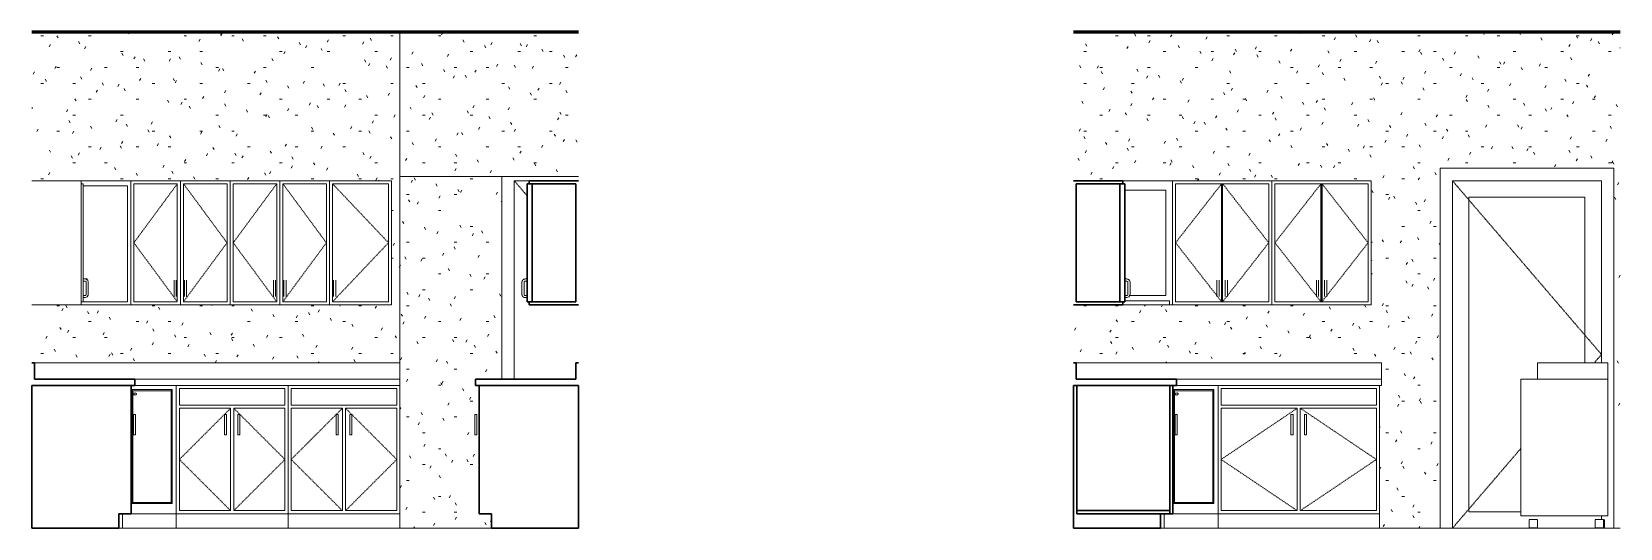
# Model space of a CAD drawing. Header units: inches. Extents: x -1667 to 6650, y -30 to 273.
# Drawn here: x 2829.5 to 3213.2, y 0 to 120 of the extents above; entities that cross this region are included whole.
import ezdxf

# ---------------------------------------------------------------- set-up
doc = ezdxf.new("R2010")
doc.units = ezdxf.units.IN
doc.header["$MEASUREMENT"] = 0
for name, pattern in [('Dash', [0.25, 0.125, -0.125]), ('Dash 1_16_', [0.125, 0.0625, -0.0625]), ('Overhead', [0.15625, 0.09375, -0.0625])]:
    doc.linetypes.add(name, pattern=pattern)
for name, color, linetype, lineweight in [('A-CLNG', 13, 'Continuous', 18), ('A-DOOR', 31, 'Continuous', 18), ('A-DOOR-FRAM', 31, 'Continuous', 9), ('A-DOOR-GLAZ', 31, 'Continuous', 9), ('A-WALL-PATT', 111, 'Continuous', 18), ('C-BLDG-PADS', 91, 'Continuous', 9), ('I-WALL', 2, 'Continuous', 18), ('Q-CASE', 31, 'Continuous', 9), ('Q-SPCQ', 91, 'Continuous', 9)]:
    doc.layers.add(name, color=color, linetype=linetype, lineweight=lineweight)
pattern_1 = [(0, (-4414.406, 0), (15.36, 3.84), [0.634, -10.886, 0.634, -10.886, -61.44]), (0, (-4414.406, 0), (15.36, 3.84), [-23.04, 0.634, -22.406, 0.634, -10.886, -26.88]), (0, (-4414.406, 0), (15.36, 3.84), [-57.6, 0.634, -7.046, 0.634, -18.566]), (120, (-4408.646, 1.92), (-11.0055376, 11.3821502), [0.634, -10.886, 0.634, -10.886, -61.44]), (120, (-4408.646, 1.92), (-11.0055376, 11.3821502), [-23.04, 0.634, -22.406, 0.634, -10.886, -26.88]), (120, (-4408.646, 1.92), (-11.0055376, 11.3821502), [-57.6, 0.634, -7.046, 0.634, -18.566]), (240, (-4406.726, 9.6), (-4.3544624, -15.2221502), [0.634, -10.886, 0.634, -10.886, -61.44]), (240, (-4406.726, 9.6), (-4.3544624, -15.2221502), [-23.04, 0.634, -22.406, 0.634, -10.886, -26.88]), (240, (-4406.726, 9.6), (-4.3544624, -15.2221502), [-57.6, 0.634, -7.046, 0.634, -18.566])]

# ---------------------------------------------------------------- blocks, each defined once
blk = doc.blocks.new('Open Source Metal Building_Exterior_rvt-11-COPY ROOM - SOUTH eLEVATION')
at = {"layer": 'C-BLDG-PADS', "color": 250, "lineweight": 18}
blk.add_line((-1452.89, 0), (-1584.94, 0), dxfattribs=at)
blk = doc.blocks.new('Single-Flush - 36_ x 84_-340239-COPY ROOM - SOUTH eLEVATION')
at = {"layer": 'A-DOOR', "linetype": 'Dash 1_16_', "lineweight": 9}
blk.add_line((-1468.4, 84), (-1465.28, 80.35), dxfattribs=at)
at = {"layer": 'A-DOOR-FRAM'}
for p, q in [((-1471.4, 85), (-1471.4, 36)), ((-1468.4, 36), (-1468.4, 84)), ((-1468.4, 84), (-1464.78, 84))]:
    blk.add_line(p, q, dxfattribs=at)
blk = doc.blocks.new('Counter Top-L Shaped 2 - 24_ Depth 2-600382-COPY ROOM - SOUTH eLEVATION')
at = {"layer": 'Q-CASE', "lineweight": 30}
for p, q in [((-1584.28, 40), (-1584.94, 40)), ((-1584.28, 36), (-1584.28, 40)), ((-1560.03, 36), (-1584.28, 36)), ((-1560.03, 34.5), (-1560.03, 36)), ((-1584.94, 34.5), (-1560.03, 34.5))]:
    blk.add_line(p, q, dxfattribs=at)
at = {"layer": 'Q-CASE'}
for p, q in [((-1584.28, 40), (-1496.03, 40)), ((-1496.03, 40), (-1496.03, 36)), ((-1560.03, 36), (-1496.03, 36)), ((-1496.03, 34.5), (-1496.03, 36)), ((-1496.03, 34.5), (-1560.03, 34.5))]:
    blk.add_line(p, q, dxfattribs=at)
blk = doc.blocks.new('Counter Top-L Shaped 2 - 24_ Depth-622807-COPY ROOM - SOUTH eLEVATION')
at = {"layer": 'Q-CASE', "lineweight": 30}
for p, q in [((-1452.89, 40), (-1453.53, 40)), ((-1453.53, 40), (-1453.53, 36)), ((-1453.53, 36), (-1477.78, 36)), ((-1477.78, 36), (-1477.78, 34.5)), ((-1477.78, 34.5), (-1452.89, 34.5))]:
    blk.add_line(p, q, dxfattribs=at)
blk = doc.blocks.new('Upper Cabinet-Single Door-Wall - 12_-621950-COPY ROOM - SOUTH eLEVATION')
at = {"layer": 'Q-CASE'}
for p, q in [((-1549.03, 84), (-1561.03, 84)), ((-1561.03, 84), (-1561.03, 54)), ((-1549.78, 83.25), (-1560.28, 83.25)), ((-1560.28, 83.25), (-1560.28, 54.75)), ((-1549.78, 54.75), (-1549.78, 83.25)), ((-1549.03, 54), (-1549.03, 84)), ((-1550.53, 59.5), (-1550.53, 56.5)), ((-1550.03, 56.5), (-1550.03, 59.5)), ((-1561.03, 54), (-1549.03, 54)), ((-1560.28, 54.75), (-1549.78, 54.75))]:
    blk.add_line(p, q, dxfattribs=at)
at = {"layer": 'Q-CASE', "linetype": 'Dash'}
for p, q in [((-1549.78, 83.25), (-1560.28, 69)), ((-1560.28, 69), (-1549.78, 54.75))]:
    blk.add_line(p, q, dxfattribs=at)
at = {"layer": 'Q-CASE', "flags": 128}
for points in [[(-1550.53, 60), (-1550.53, 59.85), (-1550.53, 59.5)], [(-1550.03, 59.5), (-1550.03, 59.86), (-1550.03, 60)], [(-1550.53, 56.5), (-1550.53, 56.14), (-1550.53, 56)], [(-1550.03, 56), (-1550.03, 56.15), (-1550.03, 56.5)]]:
    blk.add_lwpolyline(points, dxfattribs=at)
blk = doc.blocks.new('Upper Cabinet-Double Door-Wall - 24_-583922-COPY ROOM - SOUTH eLEVATION')
at = {"layer": 'Q-CASE', "lineweight": 30}
for p, q in [((-1465.28, 83.25), (-1465.28, 54.75)), ((-1464.03, 83.25), (-1465.28, 83.25)), ((-1452.89, 84), (-1464.78, 84)), ((-1464.78, 84), (-1464.78, 83.25)), ((-1464.78, 83.25), (-1453.53, 83.25)), ((-1464.03, 54.75), (-1464.03, 83.25)), ((-1453.53, 83.25), (-1453.53, 54.75)), ((-1465.28, 54.75), (-1464.03, 54.75)), ((-1453.53, 54.75), (-1464.78, 54.75)), ((-1464.78, 54.75), (-1464.78, 54)), ((-1464.78, 54), (-1452.89, 54))]:
    blk.add_line(p, q, dxfattribs=at)
at = {"layer": 'Q-CASE'}
for p, q in [((-1466.53, 59.5), (-1466.53, 56.5)), ((-1466.03, 56.5), (-1466.03, 59.5)), ((-1465.28, 60.25), (-1465.78, 60.25)), ((-1465.78, 59.75), (-1465.28, 59.75)), ((-1465.28, 56.25), (-1465.78, 56.25)), ((-1465.78, 55.75), (-1465.28, 55.75))]:
    blk.add_line(p, q, dxfattribs=at)
at = {"layer": 'Q-CASE', "flags": 128}
for points in [[(-1465.78, 60.25), (-1465.81, 60.25), (-1465.84, 60.25), (-1465.87, 60.24), (-1465.9, 60.24), (-1465.93, 60.24), (-1465.96, 60.23), (-1465.98, 60.22), (-1466.01, 60.21), (-1466.04, 60.2), (-1466.07, 60.19), (-1466.1, 60.18), (-1466.12, 60.17), (-1466.15, 60.15), (-1466.18, 60.14), (-1466.2, 60.12), (-1466.23, 60.1), (-1466.25, 60.08), (-1466.27, 60.06), (-1466.29, 60.04), (-1466.32, 60.02), (-1466.34, 60), (-1466.36, 59.98), (-1466.37, 59.95), (-1466.39, 59.93), (-1466.41, 59.91), (-1466.42, 59.88), (-1466.44, 59.85), (-1466.45, 59.83), (-1466.47, 59.8), (-1466.48, 59.77), (-1466.49, 59.74), (-1466.5, 59.72), (-1466.5, 59.69), (-1466.51, 59.66), (-1466.52, 59.63), (-1466.52, 59.6), (-1466.52, 59.57), (-1466.53, 59.54), (-1466.53, 59.51), (-1466.53, 59.5)], [(-1466.32, 60.02), (-1466.34, 60), (-1466.36, 59.98), (-1466.37, 59.95), (-1466.39, 59.93), (-1466.41, 59.91), (-1466.42, 59.88), (-1466.44, 59.85), (-1466.45, 59.83), (-1466.47, 59.8), (-1466.48, 59.77), (-1466.49, 59.74), (-1466.5, 59.72), (-1466.5, 59.69), (-1466.51, 59.66), (-1466.52, 59.63), (-1466.52, 59.6), (-1466.52, 59.57), (-1466.53, 59.54), (-1466.53, 59.51), (-1466.53, 59.5)], [(-1465.78, 60.25), (-1465.81, 60.25), (-1465.84, 60.25), (-1465.87, 60.24), (-1465.9, 60.24), (-1465.93, 60.24), (-1465.96, 60.23), (-1465.98, 60.22), (-1466.01, 60.21), (-1466.04, 60.2), (-1466.07, 60.19), (-1466.1, 60.18), (-1466.12, 60.17), (-1466.15, 60.15), (-1466.18, 60.14), (-1466.2, 60.12), (-1466.23, 60.1), (-1466.25, 60.08), (-1466.27, 60.06), (-1466.29, 60.04)], [(-1466.03, 59.5), (-1466.03, 59.51), (-1466.03, 59.52), (-1466.03, 59.53), (-1466.02, 59.54), (-1466.02, 59.55), (-1466.02, 59.56), (-1466.02, 59.57), (-1466.02, 59.58), (-1466.01, 59.59), (-1466.01, 59.6), (-1466, 59.61), (-1466, 59.62), (-1465.99, 59.62), (-1465.99, 59.63), (-1465.98, 59.64), (-1465.98, 59.65), (-1465.97, 59.66), (-1465.97, 59.66), (-1465.96, 59.67), (-1465.95, 59.68), (-1465.94, 59.69), (-1465.94, 59.69), (-1465.93, 59.7), (-1465.92, 59.7), (-1465.91, 59.71), (-1465.9, 59.72), (-1465.9, 59.72), (-1465.89, 59.73), (-1465.88, 59.73), (-1465.87, 59.73), (-1465.86, 59.74), (-1465.85, 59.74), (-1465.84, 59.74), (-1465.83, 59.74), (-1465.82, 59.75), (-1465.81, 59.75), (-1465.8, 59.75), (-1465.79, 59.75), (-1465.78, 59.75), (-1465.78, 59.75)], [(-1466.53, 56.5), (-1466.53, 56.47), (-1466.53, 56.44), (-1466.52, 56.41), (-1466.52, 56.38), (-1466.51, 56.35), (-1466.51, 56.32), (-1466.5, 56.29), (-1466.49, 56.26), (-1466.48, 56.24), (-1466.47, 56.21), (-1466.46, 56.18), (-1466.44, 56.15), (-1466.43, 56.13), (-1466.41, 56.1), (-1466.4, 56.08), (-1466.38, 56.05), (-1466.36, 56.03), (-1466.34, 56.01), (-1466.32, 55.98)], [(-1466.53, 56.5), (-1466.53, 56.47), (-1466.53, 56.44), (-1466.52, 56.41), (-1466.52, 56.38), (-1466.51, 56.35), (-1466.51, 56.32), (-1466.5, 56.29), (-1466.49, 56.26), (-1466.48, 56.24), (-1466.47, 56.21), (-1466.46, 56.18), (-1466.44, 56.15), (-1466.43, 56.13), (-1466.41, 56.1), (-1466.4, 56.08), (-1466.38, 56.05), (-1466.36, 56.03), (-1466.34, 56.01), (-1466.32, 55.98), (-1466.3, 55.96), (-1466.28, 55.94), (-1466.26, 55.92), (-1466.23, 55.9), (-1466.21, 55.89), (-1466.18, 55.87), (-1466.16, 55.85), (-1466.13, 55.84), (-1466.1, 55.82), (-1466.08, 55.81), (-1466.05, 55.8), (-1466.02, 55.79), (-1465.99, 55.78), (-1465.96, 55.77), (-1465.93, 55.77), (-1465.91, 55.76), (-1465.88, 55.76), (-1465.85, 55.75), (-1465.82, 55.75), (-1465.79, 55.75), (-1465.78, 55.75)], [(-1466.3, 55.96), (-1466.28, 55.94), (-1466.26, 55.92), (-1466.23, 55.9), (-1466.21, 55.89), (-1466.18, 55.87), (-1466.16, 55.85), (-1466.13, 55.84), (-1466.1, 55.82), (-1466.08, 55.81), (-1466.05, 55.8), (-1466.02, 55.79), (-1465.99, 55.78), (-1465.96, 55.77), (-1465.93, 55.77), (-1465.91, 55.76), (-1465.88, 55.76), (-1465.85, 55.75), (-1465.82, 55.75), (-1465.79, 55.75), (-1465.78, 55.75)], [(-1465.78, 56.25), (-1465.79, 56.25), (-1465.8, 56.25), (-1465.81, 56.25), (-1465.82, 56.25), (-1465.83, 56.25), (-1465.84, 56.26), (-1465.85, 56.26), (-1465.86, 56.26), (-1465.87, 56.27), (-1465.88, 56.27), (-1465.88, 56.27), (-1465.89, 56.28), (-1465.9, 56.28), (-1465.91, 56.29), (-1465.92, 56.29), (-1465.93, 56.3), (-1465.93, 56.31), (-1465.94, 56.31), (-1465.95, 56.32), (-1465.96, 56.33), (-1465.96, 56.33), (-1465.97, 56.34), (-1465.98, 56.35), (-1465.98, 56.36), (-1465.99, 56.36), (-1465.99, 56.37), (-1466, 56.38), (-1466, 56.39), (-1466.01, 56.4), (-1466.01, 56.41), (-1466.01, 56.42), (-1466.02, 56.43), (-1466.02, 56.44), (-1466.02, 56.45), (-1466.02, 56.46), (-1466.03, 56.47), (-1466.03, 56.48), (-1466.03, 56.49), (-1466.03, 56.5), (-1466.03, 56.5)]]:
    blk.add_lwpolyline(points, dxfattribs=at)
blk = doc.blocks.new('Base Cabinet-Double Door Sink Unit - 27_-619205-COPY ROOM - SOUTH eLEVATION')
at = {"layer": 'Q-CASE'}
for p, q in [((-1550.03, 34.5), (-1550.03, 3.5)), ((-1523.78, 33.75), (-1549.28, 33.75)), ((-1549.28, 33.75), (-1549.28, 29.75)), ((-1523.78, 29.75), (-1523.78, 33.75)), ((-1523.03, 3.5), (-1523.03, 34.5)), ((-1549.28, 29.75), (-1523.78, 29.75)), ((-1536.9, 29), (-1549.28, 29)), ((-1549.28, 29), (-1549.28, 4.25)), ((-1538.4, 27.5), (-1538.4, 22.59)), ((-1537.9, 27.5), (-1538.4, 27.5)), ((-1537.9, 22.59), (-1537.9, 27.5)), ((-1536.9, 4.25), (-1536.9, 29)), ((-1536.15, 4.25), (-1536.15, 29)), ((-1523.78, 29), (-1536.15, 29)), ((-1535.15, 27.5), (-1535.15, 22.59)), ((-1534.65, 27.5), (-1535.15, 27.5)), ((-1534.65, 22.59), (-1534.65, 27.5)), ((-1523.78, 4.25), (-1523.78, 29)), ((-1538.4, 22.59), (-1537.9, 22.59)), ((-1535.15, 22.59), (-1534.65, 22.59)), ((-1549.28, 4.25), (-1536.9, 4.25)), ((-1536.15, 4.25), (-1523.78, 4.25)), ((-1550.03, 3.5), (-1523.03, 3.5)), ((-1550.03, 0), (-1550.03, 3.5)), ((-1523.03, 3.5), (-1523.03, 0))]:
    blk.add_line(p, q, dxfattribs=at)
at = {"layer": 'Q-CASE', "linetype": 'Dash'}
for p, q in [((-1536.9, 29), (-1549.28, 16.62)), ((-1536.15, 29), (-1523.78, 16.62)), ((-1549.28, 16.62), (-1536.9, 4.25)), ((-1523.78, 16.62), (-1536.15, 4.25))]:
    blk.add_line(p, q, dxfattribs=at)
blk = doc.blocks.new('Corner_Base_Cabinet_7113 - L - Shaped Cabinet-618934-COPY ROOM - SOUTH eLEVATION')
at = {"layer": 'Q-CASE'}
for p, q in [((-1560.9, 33.5), (-1560.78, 33.5)), ((-1560.78, 6), (-1560.78, 33.5)), ((-1560.53, 33.25), (-1560.78, 33.5)), ((-1560.78, 33.5), (-1551.03, 33.5)), ((-1560.53, 33.25), (-1560.53, 6.25)), ((-1551.28, 33.25), (-1560.53, 33.25)), ((-1560.19, 32.64), (-1560.53, 32.64)), ((-1560.53, 32.28), (-1560.19, 32.28)), ((-1560.19, 32.64), (-1560.19, 32.46)), ((-1560.19, 32.46), (-1560.19, 32.28)), ((-1551.03, 33.5), (-1551.28, 33.25)), ((-1551.28, 6.25), (-1551.28, 33.25)), ((-1551.03, 33.5), (-1551.03, 6)), ((-1550.03, 3.5), (-1550.03, 34.5)), ((-1560.9, 6), (-1560.78, 6)), ((-1560.78, 6), (-1560.53, 6.25)), ((-1551.03, 6), (-1560.78, 6)), ((-1560.53, 6.25), (-1551.28, 6.25)), ((-1551.03, 6), (-1551.28, 6.25)), ((-1563.03, 0), (-1563.03, 3.5)), ((-1560.9, 3.5), (-1559.03, 3.5)), ((-1559.03, 3.5), (-1550.03, 3.5))]:
    blk.add_line(p, q, dxfattribs=at)
at = {"layer": 'Q-CASE', "flags": 128}
for points in [[(-1560.19, 32.64), (-1559.93, 32.76), (-1559.68, 32.6), (-1559.65, 32.46)], [(-1559.65, 32.46), (-1559.78, 32.21), (-1560.07, 32.19), (-1560.19, 32.28)]]:
    blk.add_lwpolyline(points, dxfattribs=at)
blk = doc.blocks.new('Base Cabinet-Double Door Sink Unit - 27_-V25-COPY ROOM - SOUTH eLEVATION')
at = {"layer": 'Q-CASE', "lineweight": 30}
for p, q in [((-1584.81, 34.5), (-1584.9, 34.5)), ((-1584.9, 34.5), (-1584.9, 0)), ((-1561, 34.5), (-1584.81, 34.5)), ((-1560.9, 34.5), (-1561, 34.5)), ((-1560.9, 3.5), (-1560.9, 34.5)), ((-1584.9, 0), (-1563.9, 0)), ((-1563.9, 0), (-1563.9, 3.5)), ((-1563.9, 3.5), (-1561, 3.5)), ((-1561, 3.5), (-1560.9, 3.5))]:
    blk.add_line(p, q, dxfattribs=at)
at = {"layer": 'Q-CASE'}
for p, q in [((-1560.4, 22.59), (-1560.4, 27.5)), ((-1560.4, 27.5), (-1559.9, 27.5)), ((-1559.9, 27.5), (-1559.9, 22.59)), ((-1559.9, 22.59), (-1560.4, 22.59))]:
    blk.add_line(p, q, dxfattribs=at)
blk = doc.blocks.new('Upper Cabinet-Corner Unit Square-Wall - 12_ Depth-621841-COPY ROOM - SOUTH eLEVATION')
at = {"layer": 'Q-CASE'}
for p, q in [((-1573.03, 84), (-1561.03, 84)), ((-1561.78, 82.75), (-1572.53, 82.75)), ((-1561.78, 54.75), (-1561.78, 82.75)), ((-1561.03, 84), (-1561.03, 54)), ((-1572.03, 60.25), (-1571.53, 60.25)), ((-1571.53, 60.25), (-1571.53, 60.04)), ((-1561.03, 54), (-1573.03, 54)), ((-1572.53, 54.75), (-1561.78, 54.75))]:
    blk.add_line(p, q, dxfattribs=at)
blk = doc.blocks.new('Upper Cabinet-Single Door-Wall - 12_-621969-COPY ROOM - SOUTH eLEVATION')
at = {"layer": 'Q-CASE'}
for p, q in [((-1549.03, 84), (-1549.03, 54)), ((-1537.03, 84), (-1549.03, 84)), ((-1548.28, 83.25), (-1548.28, 54.75)), ((-1537.78, 83.25), (-1548.28, 83.25)), ((-1537.78, 54.75), (-1537.78, 83.25)), ((-1537.03, 54), (-1537.03, 84)), ((-1548.03, 59.5), (-1548.03, 56.5)), ((-1547.53, 56.5), (-1547.53, 59.5)), ((-1549.03, 54), (-1537.03, 54)), ((-1548.28, 54.75), (-1537.78, 54.75))]:
    blk.add_line(p, q, dxfattribs=at)
at = {"layer": 'Q-CASE', "linetype": 'Dash'}
for p, q in [((-1548.28, 83.25), (-1537.78, 69)), ((-1537.78, 69), (-1548.28, 54.75))]:
    blk.add_line(p, q, dxfattribs=at)
at = {"layer": 'Q-CASE', "flags": 128}
for points in [[(-1548.03, 60), (-1548.03, 59.85), (-1548.03, 59.5)], [(-1547.53, 59.5), (-1547.53, 59.86), (-1547.53, 60)], [(-1548.03, 56.5), (-1548.03, 56.14), (-1548.03, 56)], [(-1547.53, 56), (-1547.53, 56.15), (-1547.53, 56.5)]]:
    blk.add_lwpolyline(points, dxfattribs=at)
blk = doc.blocks.new('Upper Cabinet-Single Door-Wall - 15_-622052-COPY ROOM - SOUTH eLEVATION')
at = {"layer": 'Q-CASE'}
for p, q in [((-1513.03, 84), (-1513.03, 54)), ((-1498.03, 84), (-1513.03, 84)), ((-1512.28, 83.25), (-1512.28, 54.75)), ((-1498.78, 83.25), (-1512.28, 83.25)), ((-1498.78, 54.75), (-1498.78, 83.25)), ((-1498.03, 54), (-1498.03, 84)), ((-1512.03, 59.5), (-1512.03, 56.5)), ((-1511.53, 56.5), (-1511.53, 59.5)), ((-1513.03, 54), (-1498.03, 54)), ((-1512.28, 54.75), (-1498.78, 54.75))]:
    blk.add_line(p, q, dxfattribs=at)
at = {"layer": 'Q-CASE', "linetype": 'Dash'}
for p, q in [((-1512.28, 83.25), (-1498.78, 69)), ((-1498.78, 69), (-1512.28, 54.75))]:
    blk.add_line(p, q, dxfattribs=at)
at = {"layer": 'Q-CASE', "flags": 128}
for points in [[(-1512.03, 60), (-1512.03, 59.85), (-1512.03, 59.5)], [(-1511.53, 59.5), (-1511.53, 59.86), (-1511.53, 60)], [(-1512.03, 56.5), (-1512.03, 56.14), (-1512.03, 56)], [(-1511.53, 56), (-1511.53, 56.15), (-1511.53, 56.5)]]:
    blk.add_lwpolyline(points, dxfattribs=at)
blk = doc.blocks.new('Base Cabinet-Double Door Sink Unit - 36_-578553-COPY ROOM - SOUTH eLEVATION')
at = {"layer": 'Q-CASE', "lineweight": 30}
for p, q in [((-1476.62, 34.5), (-1476.9, 34.5)), ((-1476.9, 34.5), (-1476.9, 3.5)), ((-1453.19, 34.5), (-1476.62, 34.5)), ((-1452.9, 34.5), (-1453.19, 34.5)), ((-1452.9, 0), (-1452.9, 34.5)), ((-1476.9, 3.5), (-1476.62, 3.5)), ((-1476.62, 3.5), (-1473.9, 3.5)), ((-1473.9, 3.5), (-1473.9, 0)), ((-1473.9, 0), (-1452.9, 0))]:
    blk.add_line(p, q, dxfattribs=at)
at = {"layer": 'Q-CASE'}
for p, q in [((-1477.9, 22.59), (-1477.9, 27.5)), ((-1477.9, 27.5), (-1477.4, 27.5)), ((-1477.4, 27.5), (-1477.4, 22.59)), ((-1477.4, 22.59), (-1477.9, 22.59))]:
    blk.add_line(p, q, dxfattribs=at)
blk = doc.blocks.new('Upper Cabinet-Double Door-Wall - 24_-V26-COPY ROOM - SOUTH eLEVATION')
at = {"layer": 'Q-CASE'}
for p, q in [((-1573.03, 84), (-1584.94, 84)), ((-1573.03, 84), (-1573.03, 54)), ((-1573.03, 83.25), (-1572.53, 83.25)), ((-1572.53, 83.25), (-1572.53, 54.75)), ((-1572.03, 60.25), (-1572.53, 60.25)), ((-1572.53, 59.75), (-1572.03, 59.75)), ((-1572.03, 59.75), (-1571.84, 59.65)), ((-1571.78, 59.5), (-1571.78, 56.5)), ((-1571.28, 56.5), (-1571.28, 59.5)), ((-1573.03, 54), (-1584.94, 54)), ((-1573.03, 54.75), (-1572.53, 54.75)), ((-1572.03, 56.25), (-1572.53, 56.25)), ((-1572.53, 55.75), (-1572.03, 55.75)), ((-1571.78, 56.5), (-1571.88, 56.31))]:
    blk.add_line(p, q, dxfattribs=at)
at = {"layer": 'Q-CASE', "flags": 128}
for points in [[(-1571.28, 59.5), (-1571.43, 59.96), (-1571.84, 60.23), (-1572.03, 60.25)], [(-1571.62, 60.08), (-1571.84, 60.23), (-1572.03, 60.25)], [(-1572.03, 59.75), (-1571.82, 59.64), (-1571.78, 59.5)], [(-1571.28, 59.5), (-1571.43, 59.96), (-1571.48, 59.99)], [(-1572.03, 55.75), (-1571.57, 55.91), (-1571.3, 56.31), (-1571.28, 56.5)], [(-1571.78, 56.5), (-1571.89, 56.29), (-1572.03, 56.25)], [(-1572.03, 55.75), (-1571.57, 55.91), (-1571.54, 55.95)], [(-1571.45, 56.09), (-1571.3, 56.31), (-1571.28, 56.5)]]:
    blk.add_lwpolyline(points, dxfattribs=at)
blk = doc.blocks.new('Open Source Metal Building_Exterior_rvt-12-COPY ROOM - NORTH ELEVATION')
at = {"layer": 'C-BLDG-PADS', "color": 250, "lineweight": 18}
blk.add_line((1584.94, 0), (1452.89, 0), dxfattribs=at)
blk = doc.blocks.new('Single-Glass 1 - 36_ x 84_-564710-COPY ROOM - NORTH ELEVATION')
at = {"layer": 'A-DOOR', "linetype": 'Dash 1_16_', "lineweight": 9}
for p, q in [((1544.4, 84), (1580.4, 42)), ((1578.69, 40), (1580.4, 42)), ((1544.4, 0), (1560.9, 19.25))]:
    blk.add_line(p, q, dxfattribs=at)
at = {"layer": 'A-DOOR', "lineweight": 9}
for p, q in [((1548.4, 80), (1576.4, 80)), ((1548.4, 4), (1548.4, 80)), ((1576.4, 80), (1576.4, 40)), ((1560.9, 4), (1548.4, 4))]:
    blk.add_line(p, q, dxfattribs=at)
at = {"layer": 'A-DOOR-FRAM'}
for p, q in [((1583.4, 87), (1541.4, 87)), ((1541.4, 87), (1541.4, 0)), ((1583.4, 0), (1583.4, 87)), ((1544.4, 0), (1544.4, 84)), ((1544.4, 84), (1580.4, 84)), ((1580.4, 84), (1580.4, 40)), ((1580.4, 3), (1580.4, 2.07)), ((1580.4, 0.05), (1580.4, 0))]:
    blk.add_line(p, q, dxfattribs=at)
at = {"layer": 'A-DOOR-GLAZ'}
for p, q in [((1548.4, 80), (1548.4, 4)), ((1576.4, 80), (1548.4, 80)), ((1576.4, 80), (1576.4, 40)), ((1560.9, 4), (1548.4, 4))]:
    blk.add_line(p, q, dxfattribs=at)
blk = doc.blocks.new('Counter Top-L Shaped 2 - 24_ Depth-622807-COPY ROOM - NORTH ELEVATION')
at = {"layer": 'Q-CASE', "lineweight": 30}
for p, q in [((1453.53, 40), (1452.89, 40)), ((1453.53, 36), (1453.53, 40)), ((1477.78, 36), (1453.53, 36)), ((1477.78, 34.5), (1477.78, 36)), ((1452.89, 34.5), (1477.78, 34.5))]:
    blk.add_line(p, q, dxfattribs=at)
at = {"layer": 'Q-CASE'}
for p, q in [((1453.53, 40), (1527.28, 40)), ((1527.28, 40), (1527.28, 36)), ((1477.78, 36), (1527.28, 36)), ((1527.28, 34.5), (1527.28, 36)), ((1527.28, 34.5), (1477.78, 34.5))]:
    blk.add_line(p, q, dxfattribs=at)
blk = doc.blocks.new('Upper Cabinet-Corner Unit-Wall - 12_ Depth-585578-COPY ROOM - NORTH ELEVATION')
at = {"layer": 'Q-CASE'}
for p, q in [((1464.78, 84), (1476.78, 84)), ((1465.28, 81.75), (1465.34, 81.75)), ((1465.34, 81.75), (1475.16, 81.75)), ((1465.34, 81.75), (1465.34, 60.25)), ((1475.16, 56.25), (1475.16, 81.75)), ((1476.78, 84), (1476.78, 54)), ((1465.34, 59.75), (1465.34, 56.25)), ((1476.03, 54), (1464.78, 54)), ((1476.78, 54), (1464.78, 54)), ((1465.28, 55), (1476.03, 55)), ((1475.16, 56.25), (1466.42, 56.25)), ((1476.03, 55), (1476.03, 54))]:
    blk.add_line(p, q, dxfattribs=at)
at = {"layer": 'Q-CASE', "linetype": 'Overhead'}
blk.add_line((1476.78, 54), (1464.78, 54), dxfattribs=at)
blk = doc.blocks.new('Upper Cabinet-Double Door-Wall - 24_-583922-COPY ROOM - NORTH ELEVATION')
at = {"layer": 'Q-CASE'}
for p, q in [((1465.78, 60.25), (1465.28, 60.25)), ((1465.28, 59.75), (1465.78, 59.75)), ((1465.79, 59.74), (1465.97, 59.65)), ((1466.03, 59.5), (1466.03, 56.5)), ((1466.53, 56.5), (1466.53, 59.5)), ((1465.78, 56.25), (1465.28, 56.25)), ((1465.28, 55.75), (1465.78, 55.75)), ((1466.03, 56.5), (1465.92, 56.31))]:
    blk.add_line(p, q, dxfattribs=at)
at = {"layer": 'Q-CASE', "flags": 128}
for points in [[(1466.53, 59.5), (1466.37, 59.96), (1465.97, 60.23), (1465.78, 60.25)], [(1466.19, 60.08), (1465.97, 60.23), (1465.78, 60.25)], [(1465.78, 59.75), (1465.99, 59.64), (1466.03, 59.5)], [(1466.53, 59.5), (1466.37, 59.96), (1466.33, 59.99)], [(1465.78, 55.75), (1466.24, 55.91), (1466.5, 56.31), (1466.53, 56.5)], [(1466.03, 56.5), (1465.91, 56.29), (1465.78, 56.25)], [(1465.78, 55.75), (1466.24, 55.91), (1466.27, 55.95)], [(1466.36, 56.09), (1466.5, 56.31), (1466.53, 56.5)]]:
    blk.add_lwpolyline(points, dxfattribs=at)
blk = doc.blocks.new('Upper Cabinet-Double Door-Wall - 24_-V27-COPY ROOM - NORTH ELEVATION')
at = {"layer": 'Q-CASE', "lineweight": 30}
for p, q in [((1464.78, 84), (1452.89, 84)), ((1453.53, 54.75), (1453.53, 83.25)), ((1453.53, 83.25), (1464.78, 83.25)), ((1465.28, 83.25), (1464.03, 83.25)), ((1464.03, 83.25), (1464.03, 54.75)), ((1464.78, 83.25), (1464.78, 84)), ((1465.28, 54.75), (1465.28, 83.25)), ((1452.89, 54), (1464.78, 54)), ((1464.78, 54.75), (1453.53, 54.75)), ((1464.03, 54.75), (1465.28, 54.75)), ((1464.78, 54), (1464.78, 54.75))]:
    blk.add_line(p, q, dxfattribs=at)
blk = doc.blocks.new('Upper Cabinet-Double Door-Wall - 24_-V28-COPY ROOM - NORTH ELEVATION')
at = {"layer": 'Q-CASE'}
for p, q in [((1500.78, 84), (1476.78, 84)), ((1476.78, 84), (1476.78, 54)), ((1488.65, 83.25), (1477.53, 83.25)), ((1477.53, 83.25), (1477.53, 54.75)), ((1488.65, 83.25), (1488.9, 83.25)), ((1488.65, 54.75), (1488.65, 83.25)), ((1488.78, 83.25), (1488.78, 54.75)), ((1488.9, 83.25), (1488.9, 54.75)), ((1500.03, 83.25), (1488.9, 83.25)), ((1500.03, 54.75), (1500.03, 83.25)), ((1500.78, 54), (1500.78, 84)), ((1487.53, 59.5), (1487.53, 56.5)), ((1488.03, 56.5), (1488.03, 59.5)), ((1489.53, 59.5), (1489.53, 56.5)), ((1490.03, 56.5), (1490.03, 59.5)), ((1476.78, 54), (1500.78, 54)), ((1477.53, 54.75), (1488.65, 54.75)), ((1488.9, 54.75), (1488.65, 54.75)), ((1488.9, 54.75), (1500.03, 54.75))]:
    blk.add_line(p, q, dxfattribs=at)
at = {"layer": 'Q-CASE', "linetype": 'Dash'}
for p, q in [((1488.65, 83.25), (1477.53, 69)), ((1500.03, 69), (1488.9, 83.25)), ((1477.53, 69), (1488.65, 54.75)), ((1488.9, 54.75), (1500.03, 69))]:
    blk.add_line(p, q, dxfattribs=at)
at = {"layer": 'Q-CASE', "flags": 128}
for points in [[(1487.53, 60), (1487.53, 59.85), (1487.53, 59.5)], [(1488.03, 59.5), (1488.03, 59.86), (1488.03, 60)], [(1489.53, 60), (1489.53, 59.85), (1489.53, 59.5)], [(1490.03, 59.5), (1490.03, 59.86), (1490.03, 60)], [(1487.53, 56.5), (1487.53, 56.14), (1487.53, 56)], [(1488.03, 56), (1488.03, 56.15), (1488.03, 56.5)], [(1489.53, 56.5), (1489.53, 56.14), (1489.53, 56)], [(1490.03, 56), (1490.03, 56.15), (1490.03, 56.5)]]:
    blk.add_lwpolyline(points, dxfattribs=at)
blk = doc.blocks.new('Copier-Floor - Copier-Floor-594505-COPY ROOM - NORTH ELEVATION')
at = {"layer": 'Q-SPCQ'}
for p, q in [((1564.92, 40), (1581.9, 40)), ((1564.92, 36), (1564.92, 40)), ((1581.9, 40), (1581.9, 36)), ((1560.9, 36), (1581.9, 36)), ((1560.9, 3), (1560.9, 36)), ((1581.9, 36), (1564.92, 36)), ((1581.9, 36), (1581.9, 3)), ((1581.9, 3), (1560.9, 3)), ((1564.92, 2.1), (1562.9, 2.1)), ((1564.92, 2.1), (1562.9, 2.1)), ((1564.92, 2.1), (1562.9, 2.1)), ((1564.92, 2.1), (1562.9, 2.1)), ((1562.9, 2.07), (1562.9, 2.07)), ((1562.9, 2.07), (1562.9, 2.07)), ((1562.9, 2.07), (1562.9, 2.07)), ((1562.9, 1.1), (1562.9, 2.07)), ((1562.9, 0.12), (1562.9, 1.1)), ((1562.9, 0.12), (1562.9, 0.12)), ((1562.9, 0.12), (1562.9, 0.12)), ((1562.9, 0.12), (1562.9, 0.12)), ((1562.9, 0.05), (1562.9, 0.1)), ((1562.9, 0.1), (1564.92, 0.1)), ((1562.9, 0.1), (1564.92, 0.1)), ((1562.9, 0.1), (1564.92, 0.1)), ((1562.9, 0.1), (1564.92, 0.1)), ((1562.9, 0.03), (1564.92, 0.03)), ((1564.92, 2.07), (1564.92, 2.07)), ((1564.92, 2.07), (1564.92, 2.07)), ((1564.92, 2.07), (1564.92, 2.07)), ((1564.92, 2.07), (1564.92, 1.1)), ((1564.92, 1.1), (1564.92, 0.12)), ((1564.92, 0.12), (1564.92, 0.12)), ((1564.92, 0.12), (1564.92, 0.12)), ((1564.92, 0.12), (1564.92, 0.12)), ((1564.92, 0.1), (1564.92, 0.05)), ((1580.92, 2.1), (1578.9, 2.1)), ((1580.92, 2.1), (1578.9, 2.1)), ((1578.9, 2.07), (1578.9, 2.07)), ((1578.9, 1.1), (1578.9, 2.07)), ((1578.9, 0.12), (1578.9, 1.1)), ((1578.9, 0.12), (1578.9, 0.12)), ((1578.9, 0.05), (1578.9, 0.1)), ((1578.9, 0.1), (1580.92, 0.1)), ((1578.9, 0.1), (1580.92, 0.1)), ((1578.9, 0.03), (1581.11, 0.03)), ((1580.92, 2.07), (1580.92, 2.07)), ((1580.92, 2.07), (1580.92, 1.1)), ((1581.11, 2.03), (1580.92, 2.03)), ((1580.92, 1.1), (1580.92, 0.12)), ((1580.92, 0.12), (1580.92, 0.12)), ((1581.11, 2), (1581.11, 1.03)), ((1581.11, 1.03), (1581.11, 0.05))]:
    blk.add_line(p, q, dxfattribs=at)
blk = doc.blocks.new('Base Cabinet-Double Door Sink Unit - 39_-578555-COPY ROOM - NORTH ELEVATION')
at = {"layer": 'Q-CASE'}
for p, q in [((1487.78, 34.5), (1487.78, 3.5)), ((1488.53, 29.75), (1488.53, 33.75)), ((1488.53, 33.75), (1526.03, 33.75)), ((1526.03, 33.75), (1526.03, 29.75)), ((1526.78, 3.5), (1526.78, 34.5)), ((1526.03, 29.75), (1488.53, 29.75)), ((1488.53, 4.25), (1488.53, 29)), ((1488.53, 29), (1506.9, 29)), ((1505.9, 27.5), (1505.4, 27.5)), ((1505.4, 27.5), (1505.4, 22.59)), ((1505.9, 22.59), (1505.9, 27.5)), ((1506.9, 4.25), (1506.9, 29)), ((1507.65, 29), (1526.03, 29)), ((1507.65, 4.25), (1507.65, 29)), ((1509.15, 27.5), (1508.65, 27.5)), ((1508.65, 27.5), (1508.65, 22.59)), ((1509.15, 22.59), (1509.15, 27.5)), ((1526.03, 29), (1526.03, 4.25)), ((1505.4, 22.59), (1505.9, 22.59)), ((1508.65, 22.59), (1509.15, 22.59)), ((1506.9, 4.25), (1488.53, 4.25)), ((1526.03, 4.25), (1507.65, 4.25)), ((1487.78, 3.5), (1526.78, 3.5)), ((1487.78, 0), (1487.78, 3.5)), ((1526.78, 3.5), (1526.78, 0))]:
    blk.add_line(p, q, dxfattribs=at)
at = {"layer": 'Q-CASE', "linetype": 'Dash'}
for p, q in [((1506.9, 29), (1488.53, 16.62)), ((1507.65, 29), (1526.03, 16.62)), ((1488.53, 16.62), (1506.9, 4.25)), ((1526.03, 16.62), (1507.65, 4.25))]:
    blk.add_line(p, q, dxfattribs=at)
blk = doc.blocks.new('Base Cabinet-Double Door Sink Unit - 36_-578553-COPY ROOM - NORTH ELEVATION')
at = {"layer": 'Q-CASE', "lineweight": 30}
for p, q in [((1453.65, 34.5), (1452.9, 34.5)), ((1452.9, 34.5), (1452.9, 0)), ((1453.65, 3.5), (1453.65, 34.5)), ((1476.15, 34.5), (1476.15, 3.5)), ((1476.9, 34.5), (1476.15, 34.5)), ((1476.9, 3.5), (1476.9, 34.5)), ((1476.15, 4.25), (1453.65, 4.25)), ((1453.65, 4.25), (1453.65, 3.5)), ((1476.15, 3.5), (1476.15, 4.25)), ((1452.9, 0), (1473.9, 0)), ((1473.9, 3.5), (1453.65, 3.5)), ((1453.65, 3.5), (1476.15, 3.5)), ((1473.9, 0), (1473.9, 3.5)), ((1476.15, 3.5), (1476.9, 3.5))]:
    blk.add_line(p, q, dxfattribs=at)
at = {"layer": 'Q-CASE'}
for p, q in [((1477.4, 22.59), (1477.4, 27.5)), ((1477.4, 27.5), (1477.9, 27.5)), ((1477.9, 27.5), (1477.9, 22.59)), ((1477.4, 22.59), (1477.9, 22.59))]:
    blk.add_line(p, q, dxfattribs=at)
blk = doc.blocks.new('Corner_Base_Cabinet_7113 - L - Shaped Cabinet-618934-COPY ROOM - NORTH ELEVATION')
at = {"layer": 'Q-CASE'}
for p, q in [((1476.9, 33.5), (1477.03, 33.5)), ((1477.03, 6), (1477.03, 33.5)), ((1477.28, 33.25), (1477.03, 33.5)), ((1477.03, 33.5), (1486.78, 33.5)), ((1477.28, 33.25), (1477.28, 6.25)), ((1486.53, 33.25), (1477.28, 33.25)), ((1477.62, 32.64), (1477.28, 32.64)), ((1477.28, 32.28), (1477.62, 32.28)), ((1477.62, 32.64), (1477.62, 32.46)), ((1477.62, 32.46), (1477.62, 32.28)), ((1486.78, 33.5), (1486.53, 33.25)), ((1486.53, 6.25), (1486.53, 33.25)), ((1486.78, 33.5), (1486.78, 6)), ((1487.78, 3.5), (1487.78, 34.5)), ((1476.9, 6), (1477.03, 6)), ((1477.03, 6), (1477.28, 6.25)), ((1486.78, 6), (1477.03, 6)), ((1477.28, 6.25), (1486.53, 6.25)), ((1486.78, 6), (1486.53, 6.25)), ((1474.78, 0), (1474.78, 3.5)), ((1476.9, 3.5), (1478.78, 3.5)), ((1478.78, 3.5), (1487.78, 3.5))]:
    blk.add_line(p, q, dxfattribs=at)
at = {"layer": 'Q-CASE', "flags": 128}
for points in [[(1477.62, 32.64), (1477.88, 32.76), (1478.12, 32.6), (1478.16, 32.46)], [(1478.16, 32.46), (1478.02, 32.21), (1477.73, 32.19), (1477.62, 32.28)]]:
    blk.add_lwpolyline(points, dxfattribs=at)

msp = doc.modelspace()

# ---------------------------------------------------------------- hatches: boundary and pattern name
at = {"layer": 'A-WALL-PATT', "lineweight": 9}
h = msp.add_hatch(dxfattribs=at)
h.set_pattern_fill('FP_23', color=256, style=0, pattern_type=2)
h.set_pattern_definition(pattern_1)
h.paths.add_polyline_path([(2829.47, 40), (2913.63, 40), (2913.63, 54), (2829.47, 54), (2829.47, 44.99)], flags=0)
h.paths.add_polyline_path([(2829.47, 84), (2913.63, 84), (2913.63, 120), (2829.47, 120), (2829.47, 90)], flags=0)
h = msp.add_hatch(dxfattribs=at)
h.set_pattern_fill('FP_23', color=256, style=0, pattern_type=2)
h.set_pattern_definition(pattern_1)
h.paths.add_polyline_path([(2917.63, 40), (2918.38, 40), (2918.38, 120), (2913.63, 120), (2913.63, 84), (2916.38, 84), (2916.38, 54), (2913.63, 54), (2913.63, 40), (2916.38, 40)], flags=0)
h = msp.add_hatch(dxfattribs=at)
h.set_pattern_fill('FP_23', color=256, style=0, pattern_type=2)
h.set_pattern_definition(pattern_1)
h.paths.add_polyline_path([(2945.01, 85), (2961.51, 85), (2961.51, 120), (2918.38, 120), (2918.38, 85), (2928.5, 85)], flags=0)
h = msp.add_hatch(dxfattribs=at)
h.set_pattern_fill('FP_24', color=256, style=0, pattern_type=2)
h.set_pattern_definition([(0, (1628.225, 0), (15.36, 3.84), [0.634, -10.886, 0.634, -10.886, -61.44]), (0, (1628.225, 0), (15.36, 3.84), [-23.04, 0.634, -22.406, 0.634, -10.886, -26.88]), (0, (1628.225, 0), (15.36, 3.84), [-57.6, 0.634, -7.046, 0.634, -18.566]), (120, (1633.985, 1.92), (-11.005538, 11.38215), [0.634, -10.886, 0.634, -10.886, -61.44]), (120, (1633.985, 1.92), (-11.005538, 11.38215), [-23.04, 0.634, -22.406, 0.634, -10.886, -26.88]), (120, (1633.985, 1.92), (-11.005538, 11.38215), [-57.6, 0.634, -7.046, 0.634, -18.566]), (240, (1635.905, 9.6), (-4.354462, -15.22215), [0.634, -10.886, 0.634, -10.886, -61.44]), (240, (1635.905, 9.6), (-4.354462, -15.22215), [-23.04, 0.634, -22.406, 0.634, -10.886, -26.88]), (240, (1635.905, 9.6), (-4.354462, -15.22215), [-57.6, 0.634, -7.046, 0.634, -18.566])])
h.paths.add_polyline_path([(3155, 0), (3169.63, 0), (3169.63, 87), (3211.63, 87), (3211.63, 0), (3213.16, 0), (3213.16, 120), (3081.12, 120), (3081.12, 84), (3153, 84), (3153, 54), (3081.12, 54), (3081.12, 40), (3155.5, 40), (3155.5, 34.5), (3155, 34.5), (3155, 3.5)], flags=0)
h = msp.add_hatch(dxfattribs=at)
h.set_pattern_fill('FP_23', color=256, style=0, pattern_type=2)
h.set_pattern_definition(pattern_1)
h.paths.add_polyline_path([(2940.5, 0), (2940.5, 3.5), (2937.5, 3.5), (2937.5, 34.5), (2936.63, 34.5), (2936.63, 36), (2943, 36), (2943, 85), (2918.38, 85), (2918.38, 0), (2938.25, 0)], flags=0)
h.paths.add_polyline_path([(2936.5, 22.59), (2936.5, 27.5), (2937, 27.5), (2937, 22.59)], flags=0)

# ---------------------------------------------------------------- linework, layer by layer
at = {"layer": 'A-CLNG', "lineweight": 60}
for p, q in [((2829.47, 120), (2961.51, 120)), ((3081.12, 120), (3213.16, 120))]:
    msp.add_line(p, q, dxfattribs=at)
at = {"layer": 'I-WALL'}
for p, q in [((2918.38, 120), (2918.38, 40)), ((2918.38, 85), (2961.51, 85))]:
    msp.add_line(p, q, dxfattribs=at)

# ---------------------------------------------------------------- block references
at = {"color": 90, "lineweight": 5}
for name, p in [('Open Source Metal Building_Exterior_rvt-11-COPY ROOM - SOUTH eLEVATION', (4414.41, 0)), ('Open Source Metal Building_Exterior_rvt-12-COPY ROOM - NORTH ELEVATION', (1628.23, 0))]:
    msp.add_blockref(name, p, dxfattribs=at)
at = {"layer": 'A-DOOR'}
for name, p in [('Single-Flush - 36_ x 84_-340239-COPY ROOM - SOUTH eLEVATION', (4414.41, 0)), ('Single-Glass 1 - 36_ x 84_-564710-COPY ROOM - NORTH ELEVATION', (1628.23, 0))]:
    msp.add_blockref(name, p, dxfattribs=at)
at = {"layer": 'Q-CASE'}
for name, p in [('Upper Cabinet-Double Door-Wall - 24_-V26-COPY ROOM - SOUTH eLEVATION', (4414.41, 0)), ('Upper Cabinet-Corner Unit Square-Wall - 12_ Depth-621841-COPY ROOM - SOUTH eLEVATION', (4414.41, 0)), ('Upper Cabinet-Single Door-Wall - 12_-621950-COPY ROOM - SOUTH eLEVATION', (4414.41, 0)), ('Upper Cabinet-Single Door-Wall - 12_-621969-COPY ROOM - SOUTH eLEVATION', (4414.41, 0)), ('Upper Cabinet-Single Door-Wall - 12_-621950-COPY ROOM - SOUTH eLEVATION', (4438.41, 0)), ('Upper Cabinet-Single Door-Wall - 12_-621969-COPY ROOM - SOUTH eLEVATION', (4438.41, 0)), ('Upper Cabinet-Single Door-Wall - 15_-622052-COPY ROOM - SOUTH eLEVATION', (4414.41, 0)), ('Upper Cabinet-Double Door-Wall - 24_-583922-COPY ROOM - SOUTH eLEVATION', (4414.41, 0)), ('Upper Cabinet-Double Door-Wall - 24_-V27-COPY ROOM - NORTH ELEVATION', (1628.23, 0)), ('Upper Cabinet-Corner Unit-Wall - 12_ Depth-585578-COPY ROOM - NORTH ELEVATION', (1628.23, 0)), ('Upper Cabinet-Double Door-Wall - 24_-V28-COPY ROOM - NORTH ELEVATION', (1628.23, 0)), ('Upper Cabinet-Double Door-Wall - 24_-V28-COPY ROOM - NORTH ELEVATION', (1652.23, 0)), ('Upper Cabinet-Double Door-Wall - 24_-583922-COPY ROOM - NORTH ELEVATION', (1628.23, 0)), ('Counter Top-L Shaped 2 - 24_ Depth 2-600382-COPY ROOM - SOUTH eLEVATION', (4414.41, 0)), ('Counter Top-L Shaped 2 - 24_ Depth-622807-COPY ROOM - SOUTH eLEVATION', (4414.41, 0)), ('Counter Top-L Shaped 2 - 24_ Depth-622807-COPY ROOM - NORTH ELEVATION', (1628.23, 0)), ('Base Cabinet-Double Door Sink Unit - 27_-V25-COPY ROOM - SOUTH eLEVATION', (4414.41, 0)), ('Corner_Base_Cabinet_7113 - L - Shaped Cabinet-618934-COPY ROOM - SOUTH eLEVATION', (4414.41, 0)), ('Base Cabinet-Double Door Sink Unit - 27_-619205-COPY ROOM - SOUTH eLEVATION', (4414.41, 0)), ('Base Cabinet-Double Door Sink Unit - 27_-619205-COPY ROOM - SOUTH eLEVATION', (4441.41, 0)), ('Base Cabinet-Double Door Sink Unit - 36_-578553-COPY ROOM - SOUTH eLEVATION', (4414.41, 0)), ('Base Cabinet-Double Door Sink Unit - 36_-578553-COPY ROOM - NORTH ELEVATION', (1628.23, 0)), ('Corner_Base_Cabinet_7113 - L - Shaped Cabinet-618934-COPY ROOM - NORTH ELEVATION', (1628.23, 0)), ('Base Cabinet-Double Door Sink Unit - 39_-578555-COPY ROOM - NORTH ELEVATION', (1628.23, 0))]:
    msp.add_blockref(name, p, dxfattribs=at)
at = {"layer": 'Q-SPCQ'}
msp.add_blockref('Copier-Floor - Copier-Floor-594505-COPY ROOM - NORTH ELEVATION', (1628.23, 0), dxfattribs=at)

doc.saveas('drawing.dxf')
